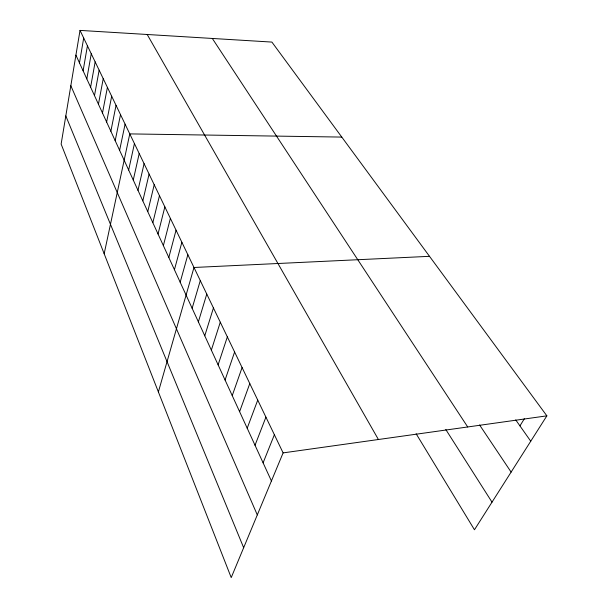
<?xml version="1.0" encoding="UTF-8"?>
<svg xmlns="http://www.w3.org/2000/svg" width="608" height="608" viewBox="0 0 608 608"><rect width="100%" height="100%" fill="white"/><g stroke="black" fill="none" stroke-linecap="round" stroke-linejoin="round"><path stroke-width="0.91" d="M80.028 30.4L61.134 144.066L231.222 577.6L283.108 452.892L80.028 30.4L271.898 42.081L546.866 415.849L474.46 529.766L416.13 433.74M79.473 62.905L83.691 38.015M83.106 70.817L87.43 45.798M86.815 78.903L91.253 53.755M90.607 87.157L95.16 61.879M94.483 95.593L99.15 70.178M98.443 104.219L103.231 78.675M102.486 113.027L107.403 87.354M106.628 122.041L111.674 96.239M110.861 131.26L116.044 105.321M115.186 140.691L120.513 114.623M119.616 150.336L125.088 124.146M104.173 253.756L129.778 133.897L341.787 137.081M128.66 170.027L134.429 143.587M133.266 180.067L139.202 153.505M137.986 190.342L144.081 163.666M142.819 200.868L149.089 174.07M147.767 211.645L154.212 184.733M152.836 222.695L159.471 195.67M158.034 234.012L164.859 206.88M163.362 245.617L170.384 218.378M168.826 257.511L176.054 230.174M174.428 269.716L181.876 242.28M180.181 282.241L187.849 254.714M158.384 391.932L193.982 267.482L429.506 256.325M192.143 308.302L200.29 280.6M198.368 321.86L206.773 294.082M204.767 335.798L213.438 307.944M211.348 350.124L220.286 322.202M218.112 364.853L227.346 336.878M225.066 380.015L234.604 351.986M232.233 395.61L242.083 367.551M239.605 411.669L249.789 383.58M247.198 428.214L257.731 400.11M255.026 445.261L265.924 417.149M263.097 462.84L274.383 434.735M519.946 425.881L524.347 418.745M283.108 452.892L546.866 415.849M515.736 419.915L530.746 441.21M479.59 424.969L511.123 472.089M212.321 38.456L467.712 426.968M445.786 429.499L492.016 502.155M147.197 34.489L378.412 439.508M75.916 55.153L271.426 480.974M70.832 85.713L257.298 514.923M65.816 115.915L243.664 547.709"/></g></svg>
